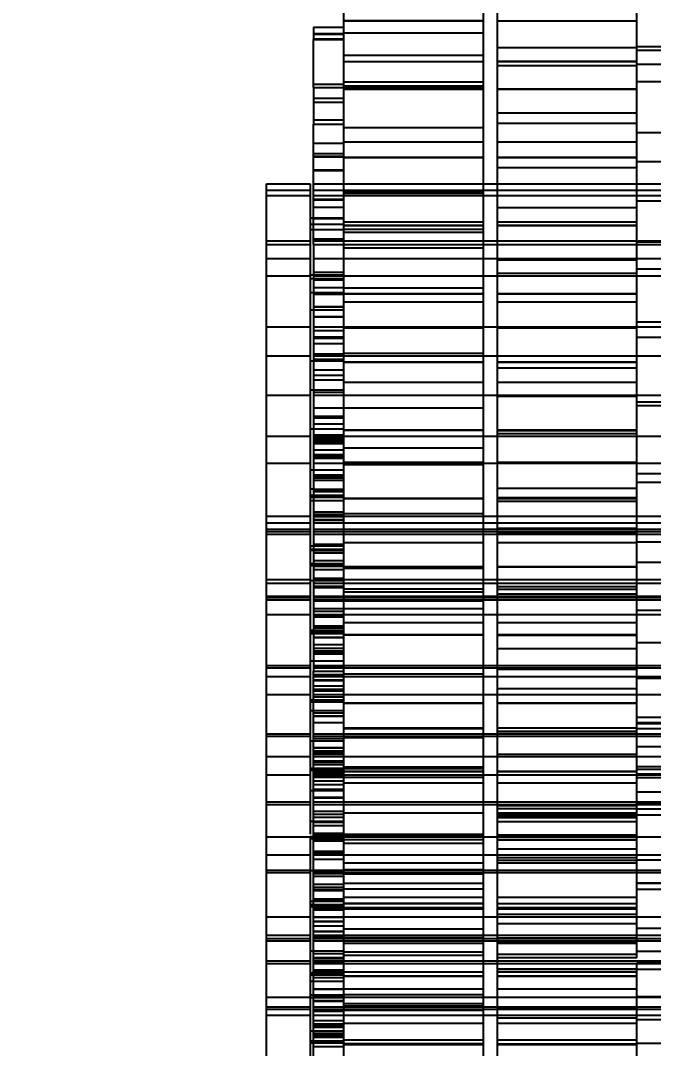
# Model space of a CAD drawing. Header units: metres. Extents: x 0 to 63075, y 0 to 44550.
# Drawn here: x 37029.35 to 37036.25, y 17373.58 to 17384.76 of the extents above; entities that cross this region are included whole.
import ezdxf

# ---------------------------------------------------------------- set-up
doc = ezdxf.new("R2010")
doc.units = ezdxf.units.M
doc.header["$LTSCALE"] = 75
doc.linetypes.add('HIDDEN2', pattern=[4.7625, 3.175, -1.5875])
doc.layers.add('SDM', color=7, linetype='Continuous')
doc.layers.add('ST1', color=7, linetype='HIDDEN2')
doc.styles.add('ROMANS', font='ROMANS.SHX')
doc.dimstyles.new('75___1-75', dxfattribs={"dimscale": 75, "dimtxt": 2.5, "dimasz": 2, "dimexe": 1.5, "dimexo": 1, "dimgap": 0.5, "dimtad": 1, "dimdec": 0, "dimzin": 12, "dimtxsty": 'ROMANS', "dimcen": 0, "dimclrd": 256, "dimclre": 256, "dimclrt": 3, "dimazin": 3, "dimtfac": 1, "dimtdec": 0, "dimtmove": 0, "dimatfit": 0, "dimfxl": 1, "dimlwd": -1, "dimlwe": -1, "dimarcsym": 0})

# ---------------------------------------------------------------- blocks, each defined once
blk = doc.blocks.new('*D28')
at = {"layer": 'Defpoints', "color": 0, "transparency": 16777216}
for p in [(33880.105, 17728.439), (37150.032, 17728.439), (37007.794, 17285.374)]:
    blk.add_point(p, dxfattribs=at)
at = {"layer": 'SDM', "transparency": 16777216}
for p, q in [((33880.105, 17878.439), (33880.105, 18585.582)), ((37075.032, 17728.439), (33767.605, 17728.439)), ((33880.105, 17285.374), (33880.105, 17728.439)), ((36932.794, 17285.374), (33767.605, 17285.374)), ((33880.105, 17135.374), (33880.105, 16985.374))]:
    blk.add_line(p, q, dxfattribs=at)
for points in [[(33855.105, 17878.439), (33905.105, 17878.439), (33880.105, 17728.439)], [(33855.105, 17135.374), (33905.105, 17135.374), (33880.105, 17285.374)]]:
    blk.add_solid(points, dxfattribs=at)
at = {"layer": 'SDM', "color": 3, "transparency": 16777216, "insert": (33748.855, 18307.01), "char_height": 187.5, "attachment_point": 5, "rotation": 90, "style": 'ROMANS'}
blk.add_mtext('443', dxfattribs=at)
blk = doc.blocks.new('A$C542b401d')
at = {"layer": 'ST1'}
for p, q in [((306.965, 1444.14), (306.965, 1454.755)), ((308.485, 1444.14), (308.485, 1454.755)), ((308.637, 1443.914), (308.637, 1449.942)), ((310.157, 1443.914), (310.157, 1449.942)), ((308.485, 1444.624), (306.965, 1444.624)), ((310.157, 1444.628), (308.637, 1444.628)), ((308.637, 1444.621), (310.157, 1444.621)), ((310.489, 1444.557), (310.157, 1444.557)), ((310.489, 1444.557), (310.489, 1444.431)), ((308.637, 1444.492), (310.157, 1444.492)), ((310.489, 1444.488), (310.157, 1444.488)), ((310.489, 1444.482), (310.157, 1444.482)), ((306.965, 1444.346), (299.035, 1444.346)), ((308.485, 1444.337), (306.965, 1444.337)), ((310.489, 1444.431), (310.157, 1444.431)), ((310.489, 1444.422), (310.157, 1444.422)), ((310.489, 1444.431), (310.489, 1444.422)), ((310.489, 1443.899), (310.489, 1444.422)), ((306.965, 1444.307), (299.035, 1444.307)), ((310.157, 1444.253), (308.637, 1444.253)), ((306.965, 1444.153), (299.035, 1444.153)), ((308.485, 1444.186), (306.965, 1444.186)), ((308.485, 1444.182), (306.965, 1444.182)), ((308.485, 1444.14), (306.965, 1444.14)), ((306.965, 1439.397), (306.965, 1444.14)), ((308.485, 1439.397), (308.485, 1444.14)), ((310.157, 1444.182), (308.637, 1444.182)), ((306.965, 1443.966), (299.035, 1443.966)), ((308.485, 1443.886), (306.965, 1443.886)), ((308.637, 1434.456), (308.637, 1443.959)), ((308.637, 1443.959), (310.157, 1443.959)), ((308.637, 1443.914), (310.157, 1443.914)), ((310.157, 1443.901), (308.637, 1443.901)), ((310.157, 1443.886), (308.637, 1443.886)), ((310.157, 1434.456), (310.157, 1443.959)), ((310.489, 1443.938), (310.157, 1443.938)), ((310.489, 1443.899), (310.157, 1443.899)), ((310.489, 1443.899), (310.489, 1443.501)), ((306.965, 1443.878), (308.485, 1443.878)), ((310.157, 1443.882), (308.637, 1443.882)), ((310.157, 1443.78), (310.489, 1443.78)), ((310.489, 1443.739), (310.157, 1443.739)), ((306.965, 1443.62), (308.485, 1443.62)), ((310.489, 1443.55), (310.157, 1443.55)), ((308.485, 1443.511), (306.965, 1443.511)), ((310.157, 1443.465), (308.637, 1443.465)), ((310.489, 1443.501), (310.157, 1443.501)), ((310.489, 1442.192), (310.489, 1443.501)), ((306.965, 1443.411), (299.035, 1443.411)), ((308.485, 1443.31), (306.965, 1443.31)), ((310.157, 1443.31), (308.637, 1443.31)), ((310.157, 1443.289), (310.489, 1443.289)), ((308.485, 1443.143), (306.965, 1443.143)), ((308.485, 1443.139), (306.965, 1443.139)), ((310.157, 1443.143), (308.637, 1443.143)), ((308.637, 1443.136), (310.157, 1443.136)), ((310.489, 1443.181), (310.157, 1443.181)), ((310.157, 1443.148), (310.489, 1443.148)), ((310.489, 1443.145), (310.157, 1443.145)), ((306.965, 1443.094), (299.035, 1443.094)), ((308.485, 1443.029), (306.965, 1443.029)), ((310.489, 1443.003), (310.157, 1443.003)), ((310.489, 1442.997), (310.157, 1442.997)), ((310.157, 1442.85), (295.658, 1442.85)), ((310.157, 1442.781), (295.658, 1442.781)), ((306.965, 1442.85), (299.035, 1442.85)), ((306.965, 1442.781), (299.035, 1442.781)), ((308.485, 1442.85), (306.965, 1442.85)), ((308.485, 1442.781), (306.965, 1442.781)), ((310.489, 1442.85), (308.637, 1442.85)), ((310.489, 1442.781), (308.637, 1442.781)), ((310.157, 1442.768), (308.637, 1442.768)), ((310.526, 1442.85), (310.526, 1442.724)), ((311, 1442.85), (310.526, 1442.85)), ((311, 1442.781), (310.526, 1442.781)), ((311, 1442.724), (311, 1442.85)), ((310.157, 1442.724), (295.658, 1442.724)), ((306.965, 1442.724), (299.035, 1442.724)), ((306.965, 1442.668), (299.035, 1442.668)), ((308.485, 1442.724), (306.965, 1442.724)), ((308.637, 1442.748), (310.157, 1442.748)), ((310.489, 1442.724), (308.637, 1442.724)), ((310.489, 1442.686), (310.157, 1442.686)), ((310.489, 1442.678), (310.157, 1442.678)), ((310.526, 1442.724), (310.526, 1442.192)), ((311, 1442.724), (310.526, 1442.724)), ((311, 1442.192), (311, 1442.724)), ((308.485, 1442.593), (306.965, 1442.593)), ((310.489, 1442.598), (310.157, 1442.598)), ((308.485, 1442.438), (306.965, 1442.438)), ((310.157, 1442.438), (308.637, 1442.438)), ((310.489, 1442.481), (310.157, 1442.481)), ((310.489, 1442.474), (310.157, 1442.474)), ((310.526, 1442.481), (310.489, 1442.481)), ((308.485, 1442.401), (306.965, 1442.401)), ((306.965, 1442.393), (308.485, 1442.393)), ((310.157, 1442.401), (308.637, 1442.401)), ((310.157, 1442.397), (308.637, 1442.397)), ((310.157, 1442.36), (308.637, 1442.36)), ((310.157, 1442.326), (308.637, 1442.326)), ((310.526, 1442.412), (310.157, 1442.412)), ((310.526, 1442.355), (310.157, 1442.355)), ((310.157, 1442.231), (295.658, 1442.231)), ((306.965, 1442.231), (299.035, 1442.231)), ((306.965, 1442.222), (299.035, 1442.222)), ((308.485, 1442.231), (306.965, 1442.231)), ((310.489, 1442.231), (308.637, 1442.231)), ((310.489, 1442.254), (310.157, 1442.254)), ((311, 1442.231), (310.526, 1442.231)), ((310.157, 1442.192), (295.658, 1442.192)), ((306.965, 1442.192), (299.035, 1442.192)), ((308.485, 1442.192), (306.965, 1442.192)), ((310.157, 1442.192), (308.637, 1442.192)), ((310.157, 1442.157), (308.637, 1442.157)), ((310.489, 1442.192), (310.157, 1442.192)), ((310.489, 1442.192), (310.489, 1441.171)), ((310.526, 1442.192), (310.526, 1438.502)), ((311, 1442.192), (310.526, 1442.192)), ((311, 1441.484), (311, 1442.192)), ((310.157, 1442.038), (295.658, 1442.038)), ((306.965, 1442.038), (299.035, 1442.038)), ((308.485, 1442.038), (306.965, 1442.038)), ((308.485, 1442.026), (306.965, 1442.026)), ((310.489, 1442.038), (308.637, 1442.038)), ((311, 1442.038), (310.526, 1442.038)), ((306.965, 1441.926), (299.035, 1441.926)), ((306.965, 1441.876), (308.485, 1441.876)), ((310.489, 1441.89), (310.157, 1441.89)), ((310.157, 1441.851), (295.658, 1441.851)), ((306.965, 1441.851), (299.035, 1441.851)), ((308.485, 1441.851), (306.965, 1441.851)), ((310.489, 1441.851), (308.637, 1441.851)), ((310.526, 1441.862), (310.157, 1441.862)), ((310.526, 1441.823), (310.157, 1441.823)), ((310.489, 1441.806), (310.157, 1441.806)), ((310.157, 1441.804), (310.489, 1441.804)), ((311, 1441.851), (310.526, 1441.851)), ((308.485, 1441.658), (306.965, 1441.658)), ((308.485, 1441.654), (306.965, 1441.654)), ((310.157, 1441.721), (308.637, 1441.721)), ((310.157, 1441.658), (308.637, 1441.658)), ((308.637, 1441.651), (310.157, 1441.651)), ((310.489, 1441.724), (310.157, 1441.724)), ((310.526, 1441.669), (310.157, 1441.669)), ((310.489, 1441.65), (310.157, 1441.65)), ((308.485, 1441.566), (306.965, 1441.566)), ((310.157, 1441.566), (308.637, 1441.566)), ((310.489, 1441.518), (310.157, 1441.518)), ((310.489, 1441.512), (310.157, 1441.512)), ((310.526, 1441.482), (310.157, 1441.482)), ((311, 1438.502), (311, 1441.484)), ((306.965, 1441.35), (299.035, 1441.35)), ((310.157, 1441.404), (310.489, 1441.404)), ((310.489, 1441.403), (310.157, 1441.403)), ((310.157, 1441.296), (295.658, 1441.296)), ((306.965, 1441.296), (299.035, 1441.296)), ((308.485, 1441.296), (306.965, 1441.296)), ((308.485, 1441.285), (306.965, 1441.285)), ((310.489, 1441.296), (308.637, 1441.296)), ((310.157, 1441.283), (308.637, 1441.283)), ((310.489, 1441.257), (310.157, 1441.257)), ((311, 1441.296), (310.526, 1441.296)), ((306.965, 1441.183), (299.035, 1441.183)), ((310.157, 1441.182), (310.489, 1441.182)), ((310.489, 1441.176), (310.157, 1441.176)), ((310.489, 1441.171), (310.157, 1441.171)), ((310.489, 1441.113), (310.157, 1441.113)), ((310.489, 1441.176), (310.489, 1437.55)), ((310.157, 1440.979), (295.658, 1440.979)), ((306.965, 1440.979), (299.035, 1440.979)), ((308.485, 1440.979), (306.965, 1440.979)), ((308.637, 1441.004), (310.157, 1441.004)), ((310.489, 1440.979), (308.637, 1440.979)), ((310.489, 1441), (310.157, 1441)), ((310.489, 1440.989), (310.157, 1440.989)), ((311, 1440.979), (310.526, 1440.979)), ((308.485, 1440.916), (306.965, 1440.916)), ((306.965, 1440.908), (308.485, 1440.908)), ((310.157, 1440.916), (308.637, 1440.916)), ((310.157, 1440.912), (308.637, 1440.912)), ((310.489, 1440.942), (310.157, 1440.942)), ((310.489, 1440.934), (310.157, 1440.934)), ((310.526, 1440.927), (310.157, 1440.927)), ((308.485, 1440.849), (306.965, 1440.849)), ((310.489, 1440.828), (310.157, 1440.828)), ((310.489, 1440.769), (310.157, 1440.769)), ((308.485, 1440.694), (306.965, 1440.694)), ((310.157, 1440.694), (308.637, 1440.694)), ((310.157, 1440.714), (310.489, 1440.714)), ((310.157, 1440.553), (295.658, 1440.553)), ((306.965, 1440.553), (299.035, 1440.553)), ((308.485, 1440.553), (306.965, 1440.553)), ((308.485, 1440.541), (306.965, 1440.541)), ((310.489, 1440.553), (308.637, 1440.553)), ((310.526, 1440.61), (310.157, 1440.61)), ((310.157, 1440.581), (310.489, 1440.581)), ((311, 1440.553), (310.526, 1440.553)), ((306.965, 1440.478), (299.035, 1440.478)), ((306.965, 1440.441), (299.035, 1440.441)), ((310.157, 1440.413), (308.637, 1440.413)), ((310.489, 1440.415), (310.157, 1440.415)), ((310.157, 1440.319), (310.489, 1440.319)), ((310.489, 1440.304), (310.157, 1440.304)), ((310.489, 1440.239), (310.157, 1440.239)), ((310.157, 1440.107), (295.658, 1440.107)), ((306.965, 1440.107), (299.035, 1440.107)), ((308.485, 1440.173), (306.965, 1440.173)), ((308.485, 1440.169), (306.965, 1440.169)), ((306.965, 1440.132), (308.485, 1440.132)), ((308.485, 1440.107), (306.965, 1440.107)), ((310.157, 1440.173), (308.637, 1440.173)), ((308.637, 1440.166), (310.157, 1440.166)), ((310.489, 1440.107), (308.637, 1440.107)), ((310.526, 1440.184), (310.157, 1440.184)), ((310.489, 1440.12), (310.157, 1440.12)), ((310.489, 1440.083), (310.157, 1440.083)), ((311, 1440.107), (310.526, 1440.107)), ((310.157, 1439.977), (308.637, 1439.977)), ((310.489, 1440.062), (310.157, 1440.062)), ((310.489, 1440.046), (310.157, 1440.046)), ((310.489, 1440.033), (310.157, 1440.033)), ((310.489, 1440.027), (310.157, 1440.027)), ((310.489, 1439.958), (310.157, 1439.958)), ((310.489, 1439.906), (310.157, 1439.906)), ((310.489, 1439.885), (310.157, 1439.885)), ((310.489, 1439.867), (310.157, 1439.867)), ((310.157, 1439.811), (295.658, 1439.811)), ((306.965, 1439.811), (299.035, 1439.811)), ((308.485, 1439.822), (306.965, 1439.822)), ((308.485, 1439.811), (306.965, 1439.811)), ((310.157, 1439.822), (308.637, 1439.822)), ((310.489, 1439.811), (308.637, 1439.811)), ((310.157, 1439.798), (308.637, 1439.798)), ((311, 1439.811), (310.526, 1439.811)), ((306.965, 1439.698), (299.035, 1439.698)), ((310.526, 1439.738), (310.157, 1439.738)), ((310.489, 1439.686), (310.157, 1439.686)), ((310.157, 1439.66), (310.489, 1439.66)), ((310.489, 1439.659), (310.157, 1439.659)), ((310.489, 1439.651), (310.157, 1439.651)), ((306.965, 1439.606), (299.035, 1439.606)), ((308.485, 1439.541), (306.965, 1439.541)), ((310.489, 1439.628), (310.157, 1439.628)), ((310.489, 1439.529), (310.157, 1439.529)), ((310.489, 1439.527), (310.157, 1439.527)), ((310.489, 1439.529), (310.526, 1439.529)), ((308.485, 1439.44), (306.965, 1439.44)), ((308.485, 1439.431), (306.965, 1439.431)), ((306.965, 1439.423), (308.485, 1439.423)), ((310.157, 1439.431), (308.637, 1439.431)), ((310.157, 1439.427), (308.637, 1439.427)), ((310.489, 1439.513), (310.157, 1439.513)), ((310.489, 1439.504), (310.157, 1439.504)), ((310.157, 1439.46), (310.526, 1439.46)), ((310.526, 1439.442), (310.157, 1439.442)), ((308.485, 1439.397), (306.965, 1439.397)), ((306.965, 1434.427), (306.965, 1439.397)), ((308.485, 1434.427), (308.485, 1439.397)), ((310.489, 1439.405), (310.157, 1439.405)), ((310.157, 1439.403), (310.526, 1439.403)), ((310.157, 1439.235), (295.658, 1439.235)), ((306.965, 1439.235), (299.035, 1439.235)), ((308.485, 1439.235), (306.965, 1439.235)), ((308.637, 1439.259), (310.157, 1439.259)), ((310.489, 1439.235), (308.637, 1439.235)), ((310.489, 1439.284), (310.157, 1439.284)), ((310.489, 1439.256), (310.157, 1439.256)), ((310.489, 1439.235), (310.157, 1439.235)), ((310.157, 1439.229), (310.489, 1439.229)), ((310.489, 1439.198), (310.157, 1439.198)), ((310.489, 1439.19), (310.157, 1439.19)), ((311, 1439.235), (310.526, 1439.235)), ((295.658, 1439.16), (310.157, 1439.16)), ((295.658, 1439.091), (310.157, 1439.091)), ((299.035, 1439.16), (306.965, 1439.16)), ((299.035, 1439.091), (306.965, 1439.091)), ((306.965, 1439.16), (308.485, 1439.16)), ((308.485, 1439.104), (306.965, 1439.104)), ((306.965, 1439.091), (308.485, 1439.091)), ((308.637, 1439.16), (310.489, 1439.16)), ((308.637, 1439.091), (310.489, 1439.091)), ((310.526, 1439.16), (311, 1439.16)), ((310.526, 1439.091), (311, 1439.091)), ((310.157, 1439.068), (295.658, 1439.068)), ((295.658, 1439.034), (310.157, 1439.034)), ((306.965, 1439.068), (299.035, 1439.068)), ((299.035, 1439.034), (306.965, 1439.034)), ((308.485, 1439.068), (306.965, 1439.068)), ((308.485, 1439.056), (306.965, 1439.056)), ((306.965, 1439.034), (308.485, 1439.034)), ((310.489, 1439.068), (308.637, 1439.068)), ((308.637, 1439.034), (310.489, 1439.034)), ((311, 1439.068), (310.526, 1439.068)), ((310.526, 1439.034), (311, 1439.034)), ((306.965, 1438.956), (299.035, 1438.956)), ((308.485, 1438.95), (306.965, 1438.95)), ((310.157, 1438.95), (308.637, 1438.95)), ((310.489, 1438.93), (310.157, 1438.93)), ((310.157, 1438.91), (310.526, 1438.91)), ((310.157, 1438.871), (310.526, 1438.871)), ((310.526, 1438.866), (310.157, 1438.866)), ((310.157, 1438.837), (310.489, 1438.837)), ((310.157, 1438.834), (310.489, 1438.834)), ((310.489, 1438.754), (310.157, 1438.754)), ((306.965, 1438.734), (299.035, 1438.734)), ((308.485, 1438.688), (306.965, 1438.688)), ((308.485, 1438.684), (306.965, 1438.684)), ((310.157, 1438.688), (308.637, 1438.688)), ((308.637, 1438.681), (310.157, 1438.681)), ((310.157, 1438.668), (308.637, 1438.668)), ((310.157, 1438.717), (310.526, 1438.717)), ((310.526, 1438.699), (310.157, 1438.699)), ((310.489, 1438.691), (310.157, 1438.691)), ((310.489, 1438.653), (310.157, 1438.653)), ((295.658, 1438.541), (310.157, 1438.541)), ((299.035, 1438.541), (306.965, 1438.541)), ((306.965, 1438.541), (308.485, 1438.541)), ((308.637, 1438.541), (310.489, 1438.541)), ((310.489, 1438.559), (310.157, 1438.559)), ((310.489, 1438.548), (310.157, 1438.548)), ((310.489, 1438.542), (310.157, 1438.542)), ((310.157, 1438.53), (310.526, 1438.53)), ((310.526, 1438.541), (311, 1438.541)), ((295.658, 1438.502), (310.157, 1438.502)), ((299.035, 1438.502), (306.965, 1438.502)), ((306.965, 1438.502), (308.485, 1438.502)), ((308.485, 1438.471), (306.965, 1438.471)), ((308.485, 1438.441), (306.965, 1438.441)), ((308.637, 1438.502), (310.489, 1438.502)), ((310.157, 1438.443), (308.637, 1438.443)), ((310.157, 1438.413), (308.637, 1438.413)), ((310.489, 1438.473), (310.157, 1438.473)), ((310.489, 1438.458), (310.157, 1438.458)), ((310.526, 1438.502), (310.526, 1438.363)), ((310.526, 1438.502), (311, 1438.502)), ((311, 1438.363), (311, 1438.502)), ((310.157, 1438.363), (295.658, 1438.363)), ((295.658, 1438.348), (310.157, 1438.348)), ((310.157, 1438.326), (295.658, 1438.326)), ((306.965, 1438.363), (299.035, 1438.363)), ((299.035, 1438.348), (306.965, 1438.348)), ((306.965, 1438.326), (299.035, 1438.326)), ((306.965, 1438.387), (308.485, 1438.387)), ((308.485, 1438.363), (306.965, 1438.363)), ((306.965, 1438.348), (308.485, 1438.348)), ((308.485, 1438.326), (306.965, 1438.326)), ((310.489, 1438.363), (308.637, 1438.363)), ((308.637, 1438.348), (310.489, 1438.348)), ((310.489, 1438.326), (308.637, 1438.326)), ((310.157, 1438.313), (308.637, 1438.313)), ((310.489, 1438.317), (310.157, 1438.317)), ((310.489, 1438.312), (310.157, 1438.312)), ((310.526, 1438.363), (310.526, 1437.491)), ((311, 1438.363), (310.526, 1438.363)), ((310.526, 1438.348), (311, 1438.348)), ((311, 1438.326), (310.526, 1438.326)), ((311, 1437.491), (311, 1438.363)), ((306.965, 1438.213), (299.035, 1438.213)), ((310.157, 1438.232), (308.637, 1438.232)), ((310.489, 1438.23), (310.157, 1438.23)), ((310.489, 1438.201), (310.157, 1438.201)), ((295.658, 1438.161), (310.157, 1438.161)), ((299.035, 1438.161), (306.965, 1438.161)), ((306.965, 1438.161), (308.485, 1438.161)), ((308.485, 1438.077), (306.965, 1438.077)), ((308.637, 1438.161), (310.489, 1438.161)), ((310.157, 1438.077), (308.637, 1438.077)), ((310.489, 1438.166), (310.157, 1438.166)), ((310.489, 1438.162), (310.157, 1438.162)), ((310.489, 1438.143), (310.157, 1438.143)), ((310.489, 1438.14), (310.157, 1438.14)), ((310.526, 1438.161), (311, 1438.161)), ((310.489, 1438.042), (310.157, 1438.042)), ((310.489, 1438.019), (310.157, 1438.019)), ((310.526, 1437.994), (310.157, 1437.994)), ((310.157, 1437.975), (310.526, 1437.975)), ((310.526, 1437.957), (310.157, 1437.957)), ((306.965, 1437.862), (299.035, 1437.862)), ((308.485, 1437.946), (306.965, 1437.946)), ((306.965, 1437.938), (308.485, 1437.938)), ((310.157, 1437.946), (308.637, 1437.946)), ((310.157, 1437.942), (308.637, 1437.942)), ((310.489, 1437.92), (310.157, 1437.92)), ((310.157, 1437.916), (310.489, 1437.916)), ((310.489, 1437.915), (310.157, 1437.915)), ((308.485, 1437.796), (306.965, 1437.796)), ((310.489, 1437.84), (310.157, 1437.84)), ((310.489, 1437.799), (310.157, 1437.799)), ((310.489, 1437.769), (310.157, 1437.769)), ((310.157, 1437.744), (310.489, 1437.744)), ((310.489, 1437.737), (310.157, 1437.737)), ((310.157, 1437.658), (310.526, 1437.658)), ((295.658, 1437.606), (310.157, 1437.606)), ((310.157, 1437.583), (295.658, 1437.583)), ((299.035, 1437.606), (306.965, 1437.606)), ((306.965, 1437.583), (299.035, 1437.583)), ((306.965, 1437.606), (308.485, 1437.606)), ((308.485, 1437.583), (306.965, 1437.583)), ((308.485, 1437.571), (306.965, 1437.571)), ((308.637, 1437.606), (310.489, 1437.606)), ((310.489, 1437.583), (308.637, 1437.583)), ((308.637, 1437.515), (310.157, 1437.515)), ((310.489, 1437.59), (310.157, 1437.59)), ((310.489, 1437.55), (310.157, 1437.55)), ((310.489, 1437.512), (310.157, 1437.512)), ((310.489, 1429.724), (310.489, 1437.55)), ((310.526, 1437.606), (311, 1437.606)), ((311, 1437.583), (310.526, 1437.583)), ((310.157, 1437.491), (295.658, 1437.491)), ((306.965, 1437.491), (299.035, 1437.491)), ((306.965, 1437.471), (299.035, 1437.471)), ((308.485, 1437.491), (306.965, 1437.491)), ((310.489, 1437.491), (308.637, 1437.491)), ((310.489, 1437.491), (310.157, 1437.491)), ((310.489, 1437.454), (310.157, 1437.454)), ((310.489, 1437.453), (310.157, 1437.453)), ((310.489, 1437.445), (310.157, 1437.445)), ((310.489, 1437.445), (310.157, 1437.445)), ((310.526, 1437.491), (310.526, 1436.619)), ((311, 1437.491), (310.526, 1437.491)), ((311, 1436.589), (311, 1437.491)), ((295.658, 1437.289), (310.157, 1437.289)), ((299.035, 1437.289), (306.965, 1437.289)), ((308.485, 1437.36), (306.965, 1437.36)), ((306.965, 1437.289), (308.485, 1437.289)), ((308.637, 1437.289), (310.489, 1437.289)), ((310.489, 1437.39), (310.157, 1437.39)), ((310.157, 1437.349), (310.489, 1437.349)), ((310.489, 1437.335), (310.157, 1437.335)), ((310.526, 1437.289), (311, 1437.289)), ((308.485, 1437.205), (306.965, 1437.205)), ((308.485, 1437.203), (306.965, 1437.203)), ((308.485, 1437.199), (306.965, 1437.199)), ((310.157, 1437.205), (308.637, 1437.205)), ((310.157, 1437.203), (308.637, 1437.203)), ((308.637, 1437.196), (310.157, 1437.196)), ((310.489, 1437.269), (310.157, 1437.269)), ((310.157, 1437.232), (310.526, 1437.232)), ((310.526, 1437.214), (310.157, 1437.214)), ((310.526, 1437.122), (310.157, 1437.122)), ((310.157, 1437.093), (310.489, 1437.093)), ((310.489, 1437.063), (310.157, 1437.063)), ((299.035, 1437.045), (306.965, 1437.045)), ((306.965, 1436.99), (299.035, 1436.99)), ((299.035, 1436.976), (306.965, 1436.976)), ((310.489, 1437.057), (310.157, 1437.057)), ((310.489, 1436.988), (310.157, 1436.988)), ((295.658, 1436.863), (310.157, 1436.863)), ((310.157, 1436.841), (295.658, 1436.841)), ((299.035, 1436.919), (306.965, 1436.919)), ((299.035, 1436.863), (306.965, 1436.863)), ((306.965, 1436.841), (299.035, 1436.841)), ((308.485, 1436.932), (306.965, 1436.932)), ((308.485, 1436.897), (306.965, 1436.897)), ((308.485, 1436.869), (306.965, 1436.869)), ((306.965, 1436.863), (308.485, 1436.863)), ((308.485, 1436.841), (306.965, 1436.841)), ((310.157, 1436.932), (308.637, 1436.932)), ((310.157, 1436.924), (308.637, 1436.924)), ((308.637, 1436.863), (310.489, 1436.863)), ((310.489, 1436.841), (308.637, 1436.841)), ((310.526, 1436.863), (311, 1436.863)), ((311, 1436.841), (310.526, 1436.841)), ((306.965, 1436.728), (299.035, 1436.728)), ((310.157, 1436.828), (308.637, 1436.828)), ((310.489, 1436.815), (310.157, 1436.815)), ((310.157, 1436.786), (310.526, 1436.786)), ((310.157, 1436.619), (295.658, 1436.619)), ((306.965, 1436.619), (299.035, 1436.619)), ((306.965, 1436.643), (308.485, 1436.643)), ((308.485, 1436.619), (306.965, 1436.619)), ((310.489, 1436.619), (308.637, 1436.619)), ((310.489, 1436.716), (310.157, 1436.716)), ((310.489, 1436.714), (310.157, 1436.714)), ((310.489, 1436.681), (310.157, 1436.681)), ((310.489, 1436.658), (310.157, 1436.658)), ((310.489, 1436.647), (310.157, 1436.647)), ((310.157, 1436.641), (310.489, 1436.641)), ((310.526, 1436.619), (310.526, 1435.773)), ((311, 1436.619), (310.526, 1436.619)), ((311, 1435.747), (311, 1436.619)), ((306.965, 1436.511), (299.035, 1436.511)), ((310.157, 1436.508), (308.637, 1436.508)), ((310.489, 1436.573), (310.157, 1436.573)), ((310.489, 1436.568), (310.157, 1436.568)), ((310.489, 1436.557), (310.157, 1436.557)), ((310.489, 1436.534), (310.157, 1436.534)), ((295.658, 1436.417), (310.157, 1436.417)), ((306.965, 1436.481), (299.035, 1436.481)), ((299.035, 1436.426), (306.965, 1436.426)), ((299.035, 1436.417), (306.965, 1436.417)), ((308.485, 1436.461), (306.965, 1436.461)), ((306.965, 1436.453), (308.485, 1436.453)), ((306.965, 1436.417), (308.485, 1436.417)), ((310.157, 1436.488), (308.637, 1436.488)), ((310.157, 1436.461), (308.637, 1436.461)), ((310.157, 1436.457), (308.637, 1436.457)), ((308.637, 1436.417), (310.489, 1436.417)), ((310.157, 1436.393), (308.637, 1436.393)), ((310.157, 1436.49), (310.526, 1436.49)), ((310.526, 1436.472), (310.157, 1436.472)), ((310.489, 1436.463), (310.157, 1436.463)), ((310.157, 1436.454), (310.489, 1436.454)), ((310.489, 1436.435), (310.157, 1436.435)), ((310.489, 1436.417), (310.157, 1436.417)), ((310.489, 1436.396), (310.157, 1436.396)), ((310.526, 1436.417), (311, 1436.417)), ((299.035, 1436.387), (306.965, 1436.387)), ((308.485, 1436.333), (306.965, 1436.333)), ((310.157, 1436.333), (308.637, 1436.333)), ((310.489, 1436.355), (310.157, 1436.355)), ((310.489, 1436.314), (310.157, 1436.314)), ((299.035, 1436.233), (306.965, 1436.233)), ((310.157, 1436.259), (310.489, 1436.259)), ((310.526, 1436.25), (310.157, 1436.25)), ((310.157, 1436.172), (310.489, 1436.172)), ((310.489, 1436.17), (310.157, 1436.17)), ((295.658, 1436.121), (310.157, 1436.121)), ((310.157, 1436.098), (295.658, 1436.098)), ((299.035, 1436.121), (306.965, 1436.121)), ((306.965, 1436.117), (299.035, 1436.117)), ((306.965, 1436.098), (299.035, 1436.098)), ((306.965, 1436.121), (308.485, 1436.121)), ((308.485, 1436.098), (306.965, 1436.098)), ((308.485, 1436.086), (306.965, 1436.086)), ((308.637, 1436.121), (310.489, 1436.121)), ((310.489, 1436.098), (308.637, 1436.098)), ((310.526, 1436.121), (311, 1436.121)), ((311, 1436.098), (310.526, 1436.098)), ((299.035, 1436.046), (306.965, 1436.046)), ((306.965, 1435.986), (299.035, 1435.986)), ((308.485, 1436.052), (306.965, 1436.052)), ((308.485, 1436.008), (306.965, 1436.008)), ((308.485, 1435.991), (306.965, 1435.991)), ((308.485, 1435.977), (306.965, 1435.977)), ((308.485, 1435.957), (306.965, 1435.957)), ((310.157, 1436.008), (308.637, 1436.008)), ((310.489, 1436.024), (310.157, 1436.024)), ((310.489, 1435.992), (310.157, 1435.992)), ((310.489, 1435.96), (310.157, 1435.96)), ((308.485, 1435.914), (306.965, 1435.914)), ((310.157, 1435.914), (310.526, 1435.914)), ((310.489, 1435.905), (310.157, 1435.905)), ((310.157, 1435.864), (310.489, 1435.864)), ((310.157, 1435.747), (295.658, 1435.747)), ((306.965, 1435.747), (299.035, 1435.747)), ((308.485, 1435.766), (306.965, 1435.766)), ((308.485, 1435.747), (306.965, 1435.747)), ((308.637, 1435.771), (310.157, 1435.771)), ((310.157, 1435.762), (308.637, 1435.762)), ((310.489, 1435.747), (308.637, 1435.747)), ((310.489, 1435.784), (310.157, 1435.784)), ((310.489, 1435.768), (310.157, 1435.768)), ((310.489, 1435.747), (310.157, 1435.747)), ((310.157, 1435.747), (310.526, 1435.747)), ((310.526, 1435.729), (310.157, 1435.729)), ((310.526, 1435.747), (310.526, 1434.875)), ((311, 1435.747), (310.526, 1435.747)), ((311, 1434.875), (311, 1435.747)), ((308.485, 1435.718), (306.965, 1435.718)), ((308.485, 1435.714), (306.965, 1435.714)), ((308.485, 1435.616), (306.965, 1435.616)), ((310.157, 1435.718), (308.637, 1435.718)), ((308.637, 1435.711), (310.157, 1435.711)), ((310.157, 1435.676), (308.637, 1435.676)), ((310.489, 1435.709), (310.157, 1435.709)), ((310.489, 1435.701), (310.157, 1435.701)), ((295.658, 1435.545), (310.157, 1435.545)), ((299.035, 1435.545), (306.965, 1435.545)), ((306.965, 1435.545), (308.485, 1435.545)), ((308.485, 1435.521), (306.965, 1435.521)), ((308.637, 1435.545), (310.489, 1435.545)), ((310.489, 1435.591), (310.157, 1435.591)), ((310.489, 1435.578), (310.157, 1435.578)), ((310.489, 1435.572), (310.157, 1435.572)), ((310.489, 1435.503), (310.157, 1435.503)), ((310.526, 1435.545), (311, 1435.545)), ((299.035, 1435.491), (306.965, 1435.491)), ((308.485, 1435.49), (306.965, 1435.49)), ((308.485, 1435.464), (306.965, 1435.464)), ((308.485, 1435.461), (306.965, 1435.461)), ((310.157, 1435.461), (308.637, 1435.461)), ((310.157, 1435.391), (308.637, 1435.391)), ((295.658, 1435.378), (310.157, 1435.378)), ((310.157, 1435.356), (295.658, 1435.356)), ((299.035, 1435.378), (306.965, 1435.378)), ((306.965, 1435.356), (299.035, 1435.356)), ((306.965, 1435.378), (308.485, 1435.378)), ((308.485, 1435.356), (306.965, 1435.356)), ((308.637, 1435.378), (310.489, 1435.378)), ((310.489, 1435.356), (308.637, 1435.356)), ((310.157, 1435.343), (308.637, 1435.343)), ((310.526, 1435.378), (310.157, 1435.378)), ((310.157, 1435.349), (310.489, 1435.349)), ((310.489, 1435.347), (310.157, 1435.347)), ((310.489, 1435.318), (310.157, 1435.318)), ((310.526, 1435.378), (311, 1435.378)), ((311, 1435.356), (310.526, 1435.356)), ((306.965, 1435.245), (299.035, 1435.245)), ((306.965, 1435.243), (299.035, 1435.243)), ((299.035, 1435.174), (306.965, 1435.174)), ((310.157, 1435.24), (308.637, 1435.24)), ((310.157, 1435.18), (308.637, 1435.18)), ((310.489, 1435.231), (310.157, 1435.231)), ((310.489, 1435.196), (310.157, 1435.196)), ((310.489, 1435.173), (310.157, 1435.173)), ((310.489, 1435.162), (310.157, 1435.162)), ((306.965, 1435.085), (308.485, 1435.085)), ((308.637, 1435.085), (310.157, 1435.085)), ((310.157, 1435.156), (310.489, 1435.156)), ((310.489, 1435.072), (310.157, 1435.072)), ((310.489, 1435.071), (310.157, 1435.071)), ((310.489, 1435.049), (310.157, 1435.049)), ((308.485, 1435.02), (306.965, 1435.02)), ((306.965, 1435.016), (308.485, 1435.016)), ((308.485, 1434.976), (306.965, 1434.976)), ((306.965, 1434.968), (308.485, 1434.968)), ((306.965, 1434.959), (308.485, 1434.959)), ((310.157, 1435.023), (308.637, 1435.023)), ((308.637, 1435.016), (310.157, 1435.016)), ((310.157, 1434.976), (308.637, 1434.976)), ((310.157, 1434.972), (308.637, 1434.972)), ((308.637, 1434.959), (310.157, 1434.959)), ((310.157, 1435.042), (310.526, 1435.042)), ((310.157, 1435.005), (310.526, 1435.005)), ((310.526, 1434.987), (310.157, 1434.987)), ((310.489, 1434.969), (310.157, 1434.969)), ((310.489, 1434.95), (310.157, 1434.95)), ((310.157, 1434.875), (295.658, 1434.875)), ((306.965, 1434.875), (299.035, 1434.875)), ((306.965, 1434.899), (308.485, 1434.899)), ((308.485, 1434.875), (306.965, 1434.875)), ((310.489, 1434.875), (308.637, 1434.875)), ((310.489, 1434.87), (310.157, 1434.87)), ((310.489, 1434.829), (310.157, 1434.829)), ((310.489, 1434.829), (310.157, 1434.829)), ((310.526, 1434.875), (310.526, 1434.366)), ((311, 1434.875), (310.526, 1434.875)), ((311, 1434.361), (311, 1434.875)), ((299.035, 1434.748), (306.965, 1434.748)), ((308.485, 1434.804), (306.965, 1434.804)), ((310.157, 1434.744), (308.637, 1434.744)), ((310.489, 1434.824), (310.157, 1434.824)), ((310.157, 1434.774), (310.489, 1434.774)), ((310.489, 1434.719), (310.157, 1434.719)), ((295.658, 1434.673), (310.157, 1434.673)), ((295.658, 1434.636), (310.157, 1434.636)), ((310.157, 1434.613), (295.658, 1434.613)), ((299.035, 1434.673), (306.965, 1434.673)), ((299.035, 1434.636), (306.965, 1434.636)), ((306.965, 1434.613), (299.035, 1434.613)), ((306.965, 1434.673), (308.485, 1434.673)), ((308.485, 1434.648), (306.965, 1434.648)), ((306.965, 1434.636), (308.485, 1434.636)), ((308.485, 1434.613), (306.965, 1434.613)), ((308.485, 1434.601), (306.965, 1434.601)), ((308.637, 1434.673), (310.489, 1434.673)), ((310.157, 1434.649), (308.637, 1434.649)), ((308.637, 1434.636), (310.489, 1434.636)), ((310.489, 1434.613), (308.637, 1434.613)), ((310.157, 1434.71), (310.489, 1434.71)), ((310.489, 1434.673), (310.157, 1434.673)), ((310.489, 1434.652), (310.157, 1434.652)), ((310.526, 1434.673), (311, 1434.673)), ((310.526, 1434.636), (311, 1434.636)), ((311, 1434.613), (310.526, 1434.613)), ((306.965, 1434.501), (299.035, 1434.501)), ((308.485, 1434.589), (306.965, 1434.589)), ((310.157, 1434.589), (308.637, 1434.589)), ((310.157, 1434.494), (308.637, 1434.494)), ((310.526, 1434.506), (310.157, 1434.506)), ((310.157, 1434.396), (295.658, 1434.396)), ((306.965, 1434.396), (299.035, 1434.396)), ((306.965, 1434.466), (308.485, 1434.466)), ((306.965, 1434.427), (308.485, 1434.427)), ((308.485, 1434.396), (306.965, 1434.396)), ((308.485, 1426.601), (308.485, 1434.427)), ((310.157, 1434.456), (308.637, 1434.456)), ((308.637, 1430.542), (308.637, 1434.456)), ((310.489, 1434.396), (308.637, 1434.396)), ((310.489, 1434.475), (310.157, 1434.475)), ((310.157, 1430.542), (310.157, 1434.456)), ((310.157, 1434.427), (310.489, 1434.427)), ((310.489, 1434.426), (310.157, 1434.426)), ((310.489, 1434.42), (310.157, 1434.42)), ((310.157, 1434.379), (310.489, 1434.379)), ((311, 1434.396), (310.526, 1434.396)), ((310.157, 1434.366), (295.658, 1434.366)), ((306.965, 1434.373), (299.035, 1434.373)), ((306.965, 1434.366), (299.035, 1434.366)), ((299.035, 1434.302), (306.965, 1434.302)), ((308.485, 1434.368), (306.965, 1434.368)), ((306.965, 1426.601), (306.965, 1434.366)), ((308.485, 1434.366), (306.965, 1434.366)), ((308.485, 1434.308), (306.965, 1434.308)), ((308.485, 1434.281), (306.965, 1434.281)), ((306.965, 1434.273), (308.485, 1434.273)), ((310.489, 1434.366), (308.637, 1434.366)), ((310.157, 1434.277), (308.637, 1434.277)), ((308.637, 1434.273), (310.157, 1434.273)), ((310.489, 1434.299), (310.157, 1434.299)), ((310.489, 1434.28), (310.157, 1434.28)), ((310.526, 1434.366), (310.526, 1430.676)), ((311, 1434.366), (310.526, 1434.366)), ((311, 1433.658), (311, 1434.366)), ((308.485, 1434.233), (306.965, 1434.233)), ((308.485, 1434.229), (306.965, 1434.229)), ((310.157, 1434.233), (308.637, 1434.233)), ((308.637, 1434.226), (310.157, 1434.226)), ((310.157, 1434.262), (310.526, 1434.262)), ((310.489, 1434.248), (310.157, 1434.248)), ((310.489, 1434.246), (310.157, 1434.246)), ((310.526, 1434.244), (310.157, 1434.244)), ((310.489, 1434.215), (310.157, 1434.215)), ((310.157, 1434.17), (310.526, 1434.17)), ((306.965, 1434.086), (308.485, 1434.086)), ((308.637, 1434.086), (310.157, 1434.086)), ((310.489, 1434.093), (310.157, 1434.093)), ((310.489, 1434.087), (310.157, 1434.087)), ((310.157, 1434.002), (295.658, 1434.002)), ((299.035, 1434.006), (306.965, 1434.006)), ((306.965, 1434.002), (299.035, 1434.002)), ((308.485, 1434.002), (306.965, 1434.002)), ((308.637, 1434.027), (310.157, 1434.027)), ((310.489, 1434.002), (308.637, 1434.002)), ((310.157, 1433.932), (308.637, 1433.932)), ((310.526, 1434.027), (310.157, 1434.027)), ((310.489, 1434.023), (310.157, 1434.023)), ((310.489, 1434.018), (310.157, 1434.018)), ((310.489, 1434.002), (310.157, 1434.002)), ((310.526, 1433.997), (310.157, 1433.997)), ((310.489, 1433.965), (310.157, 1433.965)), ((310.489, 1433.957), (310.157, 1433.957)), ((311, 1434.002), (310.526, 1434.002)), ((295.658, 1433.893), (310.157, 1433.893)), ((310.157, 1433.871), (295.658, 1433.871)), ((299.035, 1433.893), (306.965, 1433.893)), ((306.965, 1433.871), (299.035, 1433.871)), ((306.965, 1433.893), (308.485, 1433.893)), ((308.485, 1433.872), (306.965, 1433.872)), ((308.485, 1433.871), (306.965, 1433.871)), ((310.157, 1433.906), (308.637, 1433.906)), ((308.637, 1433.893), (310.489, 1433.893)), ((310.489, 1433.871), (308.637, 1433.871)), ((310.157, 1433.858), (308.637, 1433.858)), ((310.489, 1433.847), (310.157, 1433.847)), ((310.526, 1433.893), (311, 1433.893)), ((311, 1433.871), (310.526, 1433.871)), ((295.658, 1433.801), (310.157, 1433.801)), ((299.035, 1433.801), (306.965, 1433.801)), ((306.965, 1433.758), (299.035, 1433.758)), ((306.965, 1433.801), (308.485, 1433.801)), ((308.485, 1433.777), (306.965, 1433.777)), ((308.485, 1433.717), (306.965, 1433.717)), ((308.637, 1433.801), (310.489, 1433.801)), ((310.157, 1433.717), (308.637, 1433.717)), ((310.489, 1433.746), (310.157, 1433.746)), ((310.489, 1433.711), (310.157, 1433.711)), ((310.526, 1433.801), (311, 1433.801)), ((310.489, 1433.688), (310.157, 1433.688)), ((310.489, 1433.677), (310.157, 1433.677)), ((310.157, 1433.671), (310.489, 1433.671)), ((310.526, 1433.633), (310.157, 1433.633)), ((310.157, 1433.604), (310.489, 1433.604)), ((311, 1430.676), (311, 1433.658)), ((306.965, 1433.501), (299.035, 1433.501)), ((308.485, 1433.535), (306.965, 1433.535)), ((306.965, 1433.531), (308.485, 1433.531)), ((308.485, 1433.491), (306.965, 1433.491)), ((306.965, 1433.483), (308.485, 1433.483)), ((310.157, 1433.538), (308.637, 1433.538)), ((308.637, 1433.531), (310.157, 1433.531)), ((310.157, 1433.495), (308.637, 1433.495)), ((310.157, 1433.491), (308.637, 1433.491)), ((310.157, 1433.487), (308.637, 1433.487)), ((310.489, 1433.587), (310.157, 1433.587)), ((310.489, 1433.564), (310.157, 1433.564)), ((310.157, 1433.52), (310.526, 1433.52)), ((310.526, 1433.502), (310.157, 1433.502)), ((310.489, 1433.465), (310.157, 1433.465))]:
    blk.add_line(p, q, dxfattribs=at)

msp = doc.modelspace()

# ---------------------------------------------------------------- block references
at = {"layer": 'SDM', "xscale": -1}
msp.add_blockref('A$C542b401d', (37343.032, 15940.136), dxfattribs=at)

# ---------------------------------------------------------------- dimensions: what is measured, and where the dimension line sits
at = {"layer": 'SDM'}
dim = msp.add_linear_dim(base=(33880.105, 17728.439), p1=(37007.794, 17285.374), p2=(37150.032, 17728.439), angle=90, dimstyle='75___1-75', dxfattribs=at)
dim.commit()
dim.dimension.update_dxf_attribs({"geometry": '*D28', "text_midpoint": (33748.855, 18307.01)})

doc.saveas('drawing.dxf')
